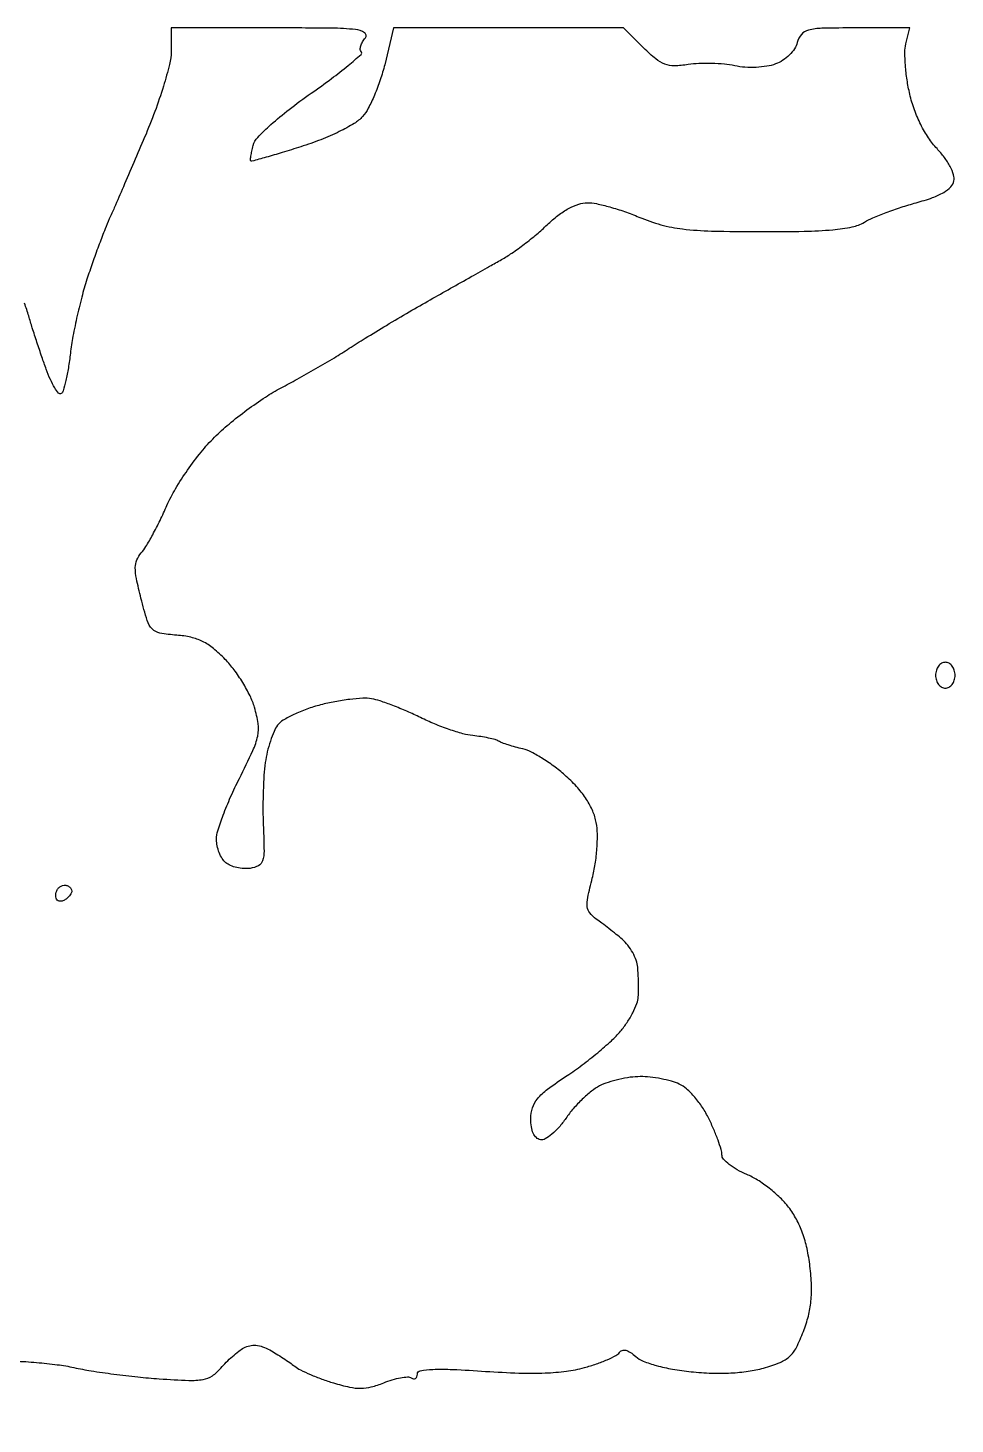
# Model space of a CAD drawing. Extents: x 0 to 102, y 0 to 135.
# Drawn here: x 51.09 to 63.2, y 117.11 to 135.36 of the extents above; entities that cross this region are included whole.
import ezdxf

# ---------------------------------------------------------------- set-up
doc = ezdxf.new("R2010")
doc.units = 0
doc.header["$MEASUREMENT"] = 0

msp = doc.modelspace()

# ---------------------------------------------------------------- linework, layer by layer
for points in [[(50.919838, 117.936812, -0.011268), (51.200449, 117.919507, -0.011344), (51.472943, 117.890289, -0.021442), (51.6906, 117.852394, 0.014539), (51.914712, 117.81018, 0.006614), (52.209881, 117.767417, 0.006543), (52.52244, 117.730502, 0.008934), (52.804964, 117.705971, 0.007328), (53.190661, 117.68509, 0.052884), (53.376047, 117.697387, 0.104515), (53.497482, 117.745916, 0.071132), (53.608664, 117.84551, -0.021328), (53.678565, 117.921921, -0.01651), (53.760793, 117.99917, -0.016795), (53.842472, 118.066252, -0.038059), (53.909402, 118.109903, -0.073349), (53.985603, 118.138186, -0.072654), (54.066981, 118.143394, -0.064763), (54.154217, 118.124756, -0.042686), (54.247802, 118.082384, -0.010108), (54.331148, 118.033472, -0.007172), (54.422693, 117.975406, -0.007243), (54.508538, 117.91742, -0.015218), (54.573142, 117.86942, 0.051939), (54.648637, 117.821492, 0.014112), (54.777129, 117.761997, 0.01412), (54.927587, 117.702394, 0.014242), (55.080742, 117.651563, 0.018809), (55.289644, 117.597251, 0.054875), (55.437561, 117.581348, 0.06376), (55.572618, 117.59899, 0.03268), (55.734879, 117.653225, -0.02327), (55.847782, 117.693337, -0.029132), (55.955824, 117.719387, -0.029752), (56.046266, 117.730188, -0.154448), (56.094429, 117.718039, 0.099729), (56.12492, 117.706744, 0.176653), (56.150909, 117.711842, 0.168709), (56.168315, 117.7328, 0.08995), (56.1744, 117.766348, -0.366338), (56.212537, 117.811414, -0.031173), (56.375194, 117.828367, -0.021896), (56.637823, 117.827773, -0.005502), (57.065254, 117.803361, 0.008747), (57.49988, 117.781368, 0.017768), (57.842015, 117.782211, 0.022364), (58.12038, 117.80529, 0.035223), (58.355404, 117.852407, 0.015341), (58.512565, 117.900843, 0.019352), (58.654528, 117.955633, 0.017758), (58.768097, 118.009452, 0.126954), (58.812985, 118.049673, -0.16953), (58.848533, 118.076546, -0.139459), (58.896331, 118.078186, -0.087375), (58.956225, 118.051645, -0.036046), (59.026361, 117.996817, 0.090693), (59.124973, 117.935721, 0.026422), (59.295168, 117.879141, 0.024057), (59.508125, 117.831517, 0.017455), (59.748827, 117.798332, 0.017101), (60.017339, 117.780073, 0.021115), (60.268145, 117.782211, 0.023019), (60.496094, 117.80434, 0.032557), (60.695567, 117.846419, 0.026468), (60.910632, 117.919104, 0.090899), (61.034997, 117.997099, 0.09039), (61.123984, 118.114382, 0.025998), (61.216578, 118.323526, 0.029526), (61.280311, 118.525421, 0.036851), (61.314161, 118.719045, 0.034), (61.32072, 118.927671, 0.020115), (61.301609, 119.176117, 0.02436), (61.262924, 119.407435, 0.032961), (61.204296, 119.611077, 0.035899), (61.124589, 119.790535, 0.040486), (61.022705, 119.949253, 0.039009), (60.914031, 120.070789, 0.024838), (60.770524, 120.195031, 0.024919), (60.616625, 120.30353, 0.041741), (60.476368, 120.376695, -0.029612), (60.352245, 120.437665, -0.03854), (60.247257, 120.508392, -0.042686), (60.172997, 120.578297, -0.182793), (60.15146, 120.63404, 0.072118), (60.141137, 120.701853, 0.01303), (60.100784, 120.823165, 0.013805), (60.045468, 120.963779, 0.012111), (59.980152, 121.107479, 0.033909), (59.899136, 121.249425, 0.030308), (59.796842, 121.384822, 0.031583), (59.689675, 121.495172, 0.077495), (59.595471, 121.557189, 0.039709), (59.492236, 121.594657, 0.01997), (59.357125, 121.626127, 0.019695), (59.214037, 121.647682, 0.027541), (59.084918, 121.6548, 0.033768), (58.954313, 121.645969, 0.022463), (58.806606, 121.6191, 0.022642), (58.664961, 121.579878, 0.040481), (58.553583, 121.533269, 0.04935), (58.4489, 121.4653, 0.023118), (58.327404, 121.358586, 0.022643), (58.20931, 121.23398, 0.029462), (58.113634, 121.109263, -0.030145), (58.025866, 120.995178, -0.038862), (57.931623, 120.902489, -0.043096), (57.84425, 120.840997, -0.179084), (57.7818, 120.830103, -0.147563), (57.729187, 120.857141, -0.092471), (57.688742, 120.913955, -0.069442), (57.663235, 120.997723, -0.03925), (57.6549, 121.103733, -0.077695), (57.67741, 121.247722, -0.097488), (57.742588, 121.365758, -0.058887), (57.87439, 121.489602, -0.013016), (58.128796, 121.667643, 0.014892), (58.326658, 121.80722, 0.012277), (58.529301, 121.967336, 0.012462), (58.708113, 122.123589, 0.03206), (58.826746, 122.247509, 0.028416), (58.913188, 122.362959, 0.02688), (58.987735, 122.489573, 0.027905), (59.041326, 122.608749, 0.07914), (59.060164, 122.697641, 0.011513), (59.062535, 122.782696, 0.006243), (59.061735, 122.887329, 0.006216), (59.058265, 122.993845, 0.009772), (59.05236, 123.085203, 0.066987), (59.032562, 123.174636, 0.038528), (58.986612, 123.275186, 0.037759), (58.923786, 123.370839, 0.051011), (58.852646, 123.445903, 0.006555), (58.77113, 123.514172, 0.004487), (58.676886, 123.589623, 0.004523), (58.584753, 123.660698, 0.009132), (58.510656, 123.714697, -0.069402), (58.426389, 123.793214, -0.147666), (58.392929, 123.874867, -0.07687), (58.399916, 123.995747, -0.00993), (58.459401, 124.248627, 0.024808), (58.497346, 124.434587, 0.020271), (58.519868, 124.636388, 0.020833), (58.525371, 124.826438, 0.04321), (58.510703, 124.973997, 0.05435), (58.464861, 125.125383, 0.042762), (58.384448, 125.276833, 0.038216), (58.269473, 125.428084, 0.027436), (58.119941, 125.57887, 0.022642), (57.974879, 125.698457, 0.020646), (57.815174, 125.808392, 0.02115), (57.664267, 125.894655, 0.060644), (57.551283, 125.93665, -0.00974), (57.455474, 125.961543, -0.01006), (57.36174, 125.989903, -0.00983), (57.28161, 126.01767, -0.041843), (57.235726, 126.039096, 0.063656), (57.188613, 126.058648, 0.01387), (57.103002, 126.079462, 0.014239), (57.00188, 126.098101, 0.013219), (56.897326, 126.111489, -0.042828), (56.769581, 126.135598, -0.015018), (56.591121, 126.191227, -0.014786), (56.397547, 126.264482, -0.016759), (56.2167, 126.3463, 0.011757), (56.038816, 126.428931, 0.011158), (55.854141, 126.504635, 0.011179), (55.687898, 126.564259, 0.038129), (55.576457, 126.592214, 0.055293), (55.463127, 126.598919, 0.016747), (55.291229, 126.584293, 0.016552), (55.09825, 126.554838, 0.01731), (54.910532, 126.513021, 0.022867), (54.730504, 126.457425, 0.024518), (54.560547, 126.386711, 0.025053), (54.421614, 126.311998, 0.096175), (54.349159, 126.246467, 0.060112), (54.302513, 126.165693, 0.021502), (54.255493, 126.041007, 0.020971), (54.215172, 125.898473, 0.023268), (54.188542, 125.7579, 0.019526), (54.17169, 125.59268, 0.008239), (54.161403, 125.369797, 0.008137), (54.158211, 125.131017, 0.010517), (54.163457, 124.9119, -0.0079), (54.172488, 124.602414, -0.081323), (54.153581, 124.476386, -0.195778), (54.099316, 124.411681, -0.086575), (53.991293, 124.376656, -0.051913), (53.907654, 124.373552, -0.040508), (53.817661, 124.386934, -0.041702), (53.73501, 124.413586, -0.074494), (53.674043, 124.450465, -0.080102), (53.627198, 124.504069, -0.044234), (53.587709, 124.581821, -0.042678), (53.560826, 124.669905, -0.052779), (53.5518, 124.755171, -0.076282), (53.569246, 124.868855, -0.013568), (53.639521, 125.07291, -0.014393), (53.736101, 125.309482, -0.012536), (53.850426, 125.551416, 0.008403), (54.026121, 125.915401, 0.055886), (54.089646, 126.106292, 0.088205), (54.095089, 126.268026, 0.037213), (54.048184, 126.481076, 0.04153), (53.989337, 126.630967, 0.022733), (53.894204, 126.804045, 0.022512), (53.780886, 126.972174, 0.03319), (53.665642, 127.107775, 0.028592), (53.51033, 127.2504, 0.055654), (53.369233, 127.341734, 0.059574), (53.218088, 127.39593, 0.037821), (53.032922, 127.423852, -0.025636), (52.811869, 127.451702, -0.157554), (52.711841, 127.504943, -0.118543), (52.647536, 127.613906, -0.011893), (52.565399, 127.906838, -0.010213), (52.505556, 128.163386, -0.054168), (52.491108, 128.306645, -0.098066), (52.511828, 128.407193, -0.083006), (52.56997, 128.499038, 0.048916), (52.629811, 128.580726, 0.009943), (52.718246, 128.737131, 0.010394), (52.814046, 128.923903, 0.009576), (52.904756, 129.119626, -0.030183), (53.016977, 129.337736, -0.018291), (53.174199, 129.581883, -0.018165), (53.351497, 129.817533, -0.026546), (53.525497, 130.010241, -0.022208), (53.715137, 130.183011, -0.014187), (53.949625, 130.367301, -0.014255), (54.190217, 130.535176, -0.025665), (54.3978, 130.656633, 0.007589), (54.60663, 130.768894, 0.004588), (54.850674, 130.907849, 0.004595), (55.090552, 131.050328, 0.008046), (55.2861, 131.173268, -0.00648), (55.4927, 131.304061, -0.002795), (55.771228, 131.473236, -0.002765), (56.06972, 131.650023, -0.003658), (56.3436, 131.807516, -0.000113), (56.608238, 131.957049, -0.000106), (56.878695, 132.109714, -0.000106), (57.118716, 132.245065, -0.000365), (57.2742, 132.332552, 0.023306), (57.40907, 132.416807, 0.011751), (57.571348, 132.534753, 0.011643), (57.733645, 132.664735, 0.016947), (57.869967, 132.787337, -0.027766), (58.01069, 132.908497, -0.038366), (58.150161, 132.999598, -0.044273), (58.281059, 133.057027, -0.081417), (58.395585, 133.0758, -0.052565), (58.512054, 133.063522, -0.015513), (58.686552, 133.020618, -0.015388), (58.880997, 132.959853, -0.015992), (59.068818, 132.887945, 0.032027), (59.356025, 132.788416, 0.037608), (59.638639, 132.73278, 0.023909), (60.014784, 132.705883, 0.005348), (60.6582, 132.697595, 0.005327), (61.227486, 132.702416, 0.017971), (61.599025, 132.722894, 0.026744), (61.852558, 132.759779, 0.085047), (62.0118, 132.82111, -0.033615), (62.124143, 132.878193, -0.010851), (62.297522, 132.947686, -0.010766), (62.494248, 133.016829, -0.011876), (62.68747, 133.075057, 0.017889), (62.90074, 133.142134, 0.045563), (63.047905, 133.209905, 0.067437), (63.140562, 133.281415, 0.148216), (63.181846, 133.359842, 0.126795), (63.176908, 133.439397, 0.04205), (63.131209, 133.548004, 0.037809), (63.056746, 133.667326, 0.031031), (62.960447, 133.782695, -0.042842), (62.848708, 133.92317, -0.030875), (62.748341, 134.096614, -0.029472), (62.665267, 134.290969, -0.029199), (62.605325, 134.494344, -0.019195), (62.569577, 134.680367, -0.018534), (62.547699, 134.870769, -0.018821), (62.540991, 135.039616, -0.062072), (62.554515, 135.149994), (62.607224, 135.36), (61.895683, 135.36, 0.005253), (61.457502, 135.355396, 0.0566), (61.282014, 135.331722, 0.156249), (61.19082, 135.274908, 0.114937), (61.136033, 135.168316, -0.085978), (61.100331, 135.087817, -0.051183), (61.033305, 135.006813, -0.048894), (60.946625, 134.936782, -0.056432), (60.851912, 134.888777, -0.049028), (60.738475, 134.858797, -0.02876), (60.598676, 134.844361, -0.028141), (60.452684, 134.845948, -0.036193), (60.3198, 134.864606, 0.029501), (60.183739, 134.885568, 0.017109), (60.018577, 134.895434, 0.017063), (59.851727, 134.893988, 0.027414), (59.710161, 134.880126, -0.034467), (59.53069, 134.865102, -0.093338), (59.405324, 134.886819, -0.083334), (59.288304, 134.954435, -0.023796), (59.132604, 135.095981), (58.868585, 135.36), (57.365804, 135.36), (55.863024, 135.36), (55.747744, 134.879458, -0.021851), (55.690885, 134.681084, -0.020011), (55.615455, 134.482408, -0.020471), (55.533767, 134.310591, -0.059602), (55.459282, 134.2026, -0.076373), (55.350015, 134.111407, -0.021805), (55.155593, 134.005339, -0.020664), (54.915367, 133.899642, -0.017083), (54.6516, 133.80663, -0.002504), (54.407065, 133.731028, -0.004054), (54.198257, 133.66946, -0.000818), (54.014644, 133.61726, -0.231075), (53.999306, 133.620033, -0.270277), (53.994039, 133.632154, -0.00941), (54.001324, 133.685031, -0.015232), (54.013421, 133.74925, -0.009783), (54.031166, 133.82297, -0.126724), (54.089455, 133.927697, -0.019067), (54.262987, 134.09687, -0.019201), (54.498394, 134.293606, -0.01214), (54.786863, 134.505473, 0.007894), (55.053884, 134.698117, 0.013403), (55.270228, 134.868664, 0.007153), (55.43977, 135.014003, 0.432613), (55.440897, 135.050103, -0.199742), (55.428799, 135.079442, -0.073108), (55.435602, 135.124711, -0.057934), (55.458762, 135.177875, -0.04156), (55.495903, 135.231056, 0.456688), (55.484882, 135.297621, 0.111496), (55.364692, 135.338499, 0.024172), (55.051637, 135.356497, 0.002274), (54.281259, 135.36), (52.9596, 135.36), (52.9596, 135.053027, -0.061786), (52.938621, 134.8839, -0.01317), (52.858519, 134.598001, -0.013509), (52.746715, 134.267852, -0.012137), (52.613453, 133.932077, -0.000684), (52.472482, 133.601834, -0.000754), (52.335146, 133.282652, -0.0007), (52.217054, 133.010379, -0.003863), (52.152105, 132.8643, 0.013145), (52.09652, 132.732756, 0.004292), (52.02133, 132.535946, 0.004273), (51.941536, 132.31585, 0.004809), (51.868681, 132.1029, 0.01493), (51.800075, 131.873131, 0.009406), (51.733095, 131.601184, 0.009442), (51.677261, 131.331018, 0.017076), (51.643341, 131.107732, -0.011167), (51.616817, 130.918067, -0.016093), (51.584241, 130.751791, -0.011796), (51.550064, 130.617519, -0.188277), (51.522354, 130.58069, -0.375727), (51.489943, 130.586094, -0.034766), (51.438961, 130.657927, -0.031414), (51.382718, 130.764673, -0.018211), (51.328154, 130.899058, -0.004821), (51.271066, 131.060632, -0.002999), (51.207072, 131.251189, -0.003008), (51.146196, 131.439942, -0.00544), (51.098974, 131.5953, 0.017014), (51.044127, 131.761789, 0.006427)], [(59.423178, 116.610932, -0.000125), (58.234336, 116.629646)], [(61.353403, 116.582217, -0.000077), (60.462646, 116.595216, -0.000186)]]:
    msp.add_lwpolyline(points, format="xyb")
for points in [[(63.0693, 127.0692, 0.130775), (63.020591, 127.056239, 0.10214), (62.979412, 127.01985, 0.08892), (62.951864, 126.965092, 0.072314), (62.9424, 126.9, 0.072314), (62.951864, 126.834908, 0.08892), (62.979412, 126.78015, 0.10214), (63.020591, 126.743761, 0.130775), (63.0693, 126.7308, 0.130775), (63.118009, 126.743761, 0.10214), (63.159188, 126.78015, 0.08892), (63.186736, 126.834908, 0.072314), (63.1962, 126.9, 0.072314), (63.186736, 126.965092, 0.08892), (63.159188, 127.01985, 0.10214), (63.118009, 127.056239, 0.130775)], [(51.619217, 124.142331, -0.094625), (51.650959, 124.113216, -0.169261), (51.661452, 124.079829, -0.136091), (51.64961, 124.041731, -0.053431), (51.614781, 123.998541, -0.055675), (51.57627, 123.967769, -0.075207), (51.535494, 123.949911, -0.09457), (51.498887, 123.947194, -0.169316), (51.472039, 123.960161, -0.128483), (51.456337, 123.98697, -0.076425), (51.451817, 124.023925, -0.067936), (51.458725, 124.065032, -0.062935), (51.476474, 124.103951, -0.09291), (51.504642, 124.13487, -0.096292), (51.54176, 124.153014, -0.099247), (51.582021, 124.155627, -0.105525)]]:
    msp.add_lwpolyline(points, format="xyb", close=True)

doc.saveas('drawing.dxf')
